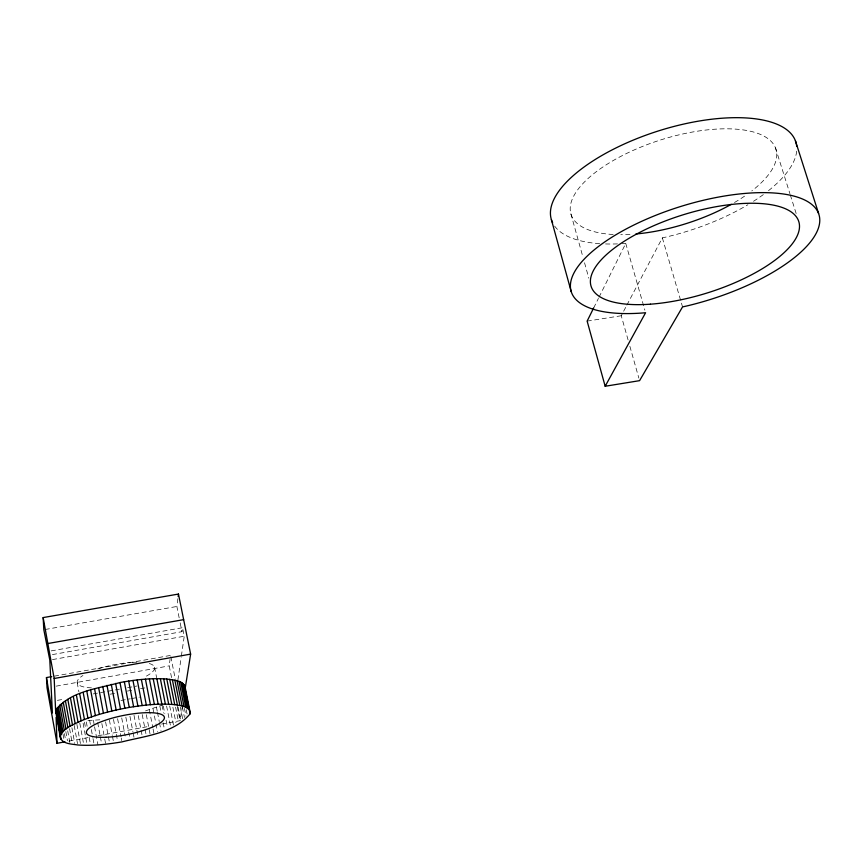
<?xml version="1.0" encoding="UTF-8"?>
<svg xmlns="http://www.w3.org/2000/svg" width="863" height="863" viewBox="0 0 863 863"><rect width="100%" height="100%" fill="white"/><g stroke="black" fill="none" stroke-linecap="round" stroke-linejoin="round"><path stroke-width="0.65" stroke-dasharray="4.32 3.24" d="M171.554 677.617L169.213 665.88L170.054 659.332M179.159 617.822L176.872 606.484L177.994 597.789M52.406 654.586L181.953 631.684L182.514 627.714L50.874 650.95M177.918 679.871L181.176 657.401M181.359 656.074L184.24 636.247L182.514 627.714M161.575 724.079L180.108 720.67L182.169 707.498M593.668 307.962L598.426 298.393M599.019 297.196L625.751 243.409L622.05 243.679M628.081 339.925L621.252 315.75L626.236 306.311M626.851 305.124L662.353 237.864L666.333 236.98A128.242 52.179 -17.7 0 0 747.908 204.736M145.567 710.875L163.042 704.737M68.911 741.112L88.77 737.455M98.037 735.761L148.339 726.506M120.982 700.486L130.216 698.814M131.532 698.577L139.45 697.142M57.4 700.368L64.024 699.17M93.161 693.917L106.408 691.522M107.735 691.285L119.655 689.127M127.605 687.703L136.872 686.02M110.237 694.176L115.513 693.226M127.368 691.08L132.643 690.13M140.55 688.696L145.815 687.746M54.391 676.15L170.561 655.416M56.224 686.139L169.213 665.88M52.449 659.591L184.24 636.247M45.135 629.494L176.872 606.484M587.142 321.112L621.252 315.75M99.817 719.807L86.084 720.637L87.282 727.121M775.449 147.821L789.915 193.668M790.314 194.952L796.355 214.11M662.353 237.864L682.547 306.915M625.751 243.409L644.866 310.151M629.871 346.29L638.857 378.113M570.896 213.895L582.73 256.343M584.531 262.773L588.836 278.21M180.173 622.859L181.953 631.684M186.214 709.699L187.26 714.909M184.423 708.372L185.977 716.171M182.373 707.067L184.445 717.455M170.831 656.721L175.286 679.095M180.345 707.088L182.924 720.055M178.069 707.131L180.647 720.076M177.249 706.322L180.108 720.67M175.577 707.175L178.404 721.403M172.87 707.218L175.944 722.719M169.698 705.966L173.528 725.33M166.591 706.01L170.658 726.646M163.301 706.031L164.822 713.766M166.084 720.206L167.357 726.646M154.553 667.218L156.613 677.692M162.017 705.2L163.56 713.054M159.838 706.031L161.101 712.471M163.118 722.773L164.132 727.919M156.473 707.293L157.228 711.155M157.476 712.439L159.245 721.446M159.493 722.741L161.003 730.465M152.967 708.523L155.728 722.676M155.976 723.96L157.476 731.684M149.321 709.72L152.827 727.725M153.075 729.008L154.078 734.154M146.322 714.726L150.054 734.014M142.212 714.553L146.192 735.114M138.274 715.61L142.233 736.171M134.013 715.33L138.209 737.175M129.946 716.268L132.902 731.695M133.15 732.978L134.132 738.124M125.847 717.153L130.022 739.008M121.726 717.973L125.146 735.977M117.595 718.717L121.014 736.732M121.252 738.016L121.737 740.594M113.485 719.397L117.616 741.285M109.396 720.001L112.298 735.459M112.546 736.743L113.269 740.616M105.588 721.813L109.45 742.439M101.845 723.55L104.499 737.746M104.736 739.041L105.696 744.197M97.692 722.633L100.097 735.546M100.335 736.84L101.543 743.291M93.387 720.335L94.347 725.503M94.585 726.797L97.951 744.888M89.676 720.529L90.399 724.413M91.349 729.591L92.794 737.347M93.031 738.642L94.229 745.114M89.191 737.487L90.151 742.665M77.185 682.59L78.889 691.824M84.477 722.137L85.696 728.717M83.107 723.259L86.688 742.719M79.806 723.205L83.387 742.687M76.904 724.359L80.486 743.874M74.186 725.438L77.519 743.669M71.899 727.736L74.747 743.388M69.569 728.642L71.953 741.716M67.702 730.788L69.838 742.568M65.815 731.554L67.476 740.724M64.412 733.55L65.599 740.12M63.01 734.165L63.959 739.418M796.678 151.165A128.242 52.179 -17.7 0 1 768.491 190.669M763.324 194.607A128.242 52.179 -17.7 0 1 752.957 201.64M617.455 243.895A128.242 52.179 -17.7 0 1 604.661 243.916M599.645 243.646A128.242 52.179 -17.7 0 1 554.38 225.728M613.172 234.488A107.508 43.733 -17.7 0 1 591.414 175.588A107.508 43.733 -17.7 0 1 738.534 129.364A107.508 43.733 -17.7 0 1 751.792 190.928M744.542 196.181A107.508 43.733 -17.7 0 1 734.489 202.514M629.968 234.423A107.508 43.733 -17.7 0 1 620.788 234.693M149.299 663.528A39.45 10.518 -11.2 0 1 143.69 677.444M91.435 687.854A39.45 10.518 -11.2 0 1 82.934 675.492M97.767 668.933A39.45 10.518 -11.2 0 1 130.184 662.504M132.546 662.353A39.45 10.518 -11.2 0 1 137.023 662.223"/><path stroke-width="1.29" d="M178.156 596.538L178.468 594.057L43.15 617.574L43.819 629.731L49.806 660.066L52.395 712.935L46.462 677.563L51.748 676.624M185.265 687.908L190.626 654.111L178.468 594.057M190.043 713.917C190.928 706.268 180.076 705.6 174.725 704.683C159.536 703.226 144.25 704.985 129.256 707.433C112.837 710.346 96.559 714.445 81.133 720.832C73.625 724.693 63.29 727.789 60.194 736.473C61.262 744.133 71.856 743.949 77.756 744.974C92.557 746.042 107.4 744.338 121.985 741.878C145.135 735.999 174.002 733.345 190.043 713.917L189.526 711.306M60.518 738.588L55.642 711.231C67.832 691.382 99.256 688.372 119.979 682.547C135.383 679.764 151.122 677.876 166.796 679.03C173.053 680.066 182.276 679.99 185.2 686.808M593.668 307.962L587.142 321.112L605.168 386.257L639.58 380.659L682.547 306.915L686.581 306.02A129.741 48.803 -17.3 0 0 813.086 205.588A129.741 48.803 -17.3 0 0 611.889 237.228A129.741 48.803 -17.3 0 0 641.878 313.042L645.6 312.719L605.168 386.257M46.462 677.563L47.034 687.789L57.001 743.302L64.941 741.835M55.642 711.231L54.175 678.491L190.626 654.111M47.843 643.528L183.646 619.645M795.406 140.788L818.609 213.474M55.674 712.363L55.976 713.431M551.381 219.623L571.209 291.629M184.844 685.751L190.259 712.806M184.229 684.747L189.245 709.764M183.323 683.809L188.35 708.868M182.158 682.946L187.185 708.038M180.712 682.148L185.75 707.282M179.019 681.425L184.046 706.603M177.055 680.778L182.082 705.999M174.844 680.206L179.871 705.47M172.384 679.731L177.422 705.039M169.698 679.332L174.725 704.683M166.796 679.03L171.813 704.413M163.668 678.814L168.695 704.24M160.356 678.696L165.372 704.154M156.861 678.674L161.877 704.154M153.204 678.739L158.199 704.251M149.385 678.89L154.38 704.445M145.437 679.149L150.421 704.726M141.381 679.494L146.343 705.093M137.217 679.925L142.168 705.556M132.978 680.454L137.918 706.096M128.673 681.069L133.603 706.732M124.337 681.759L129.256 707.433M119.979 682.547L124.876 708.232M115.62 683.399L120.507 709.095M111.284 684.327L116.16 710.033M106.99 685.33L111.845 711.036M102.762 686.387L107.595 712.094M98.609 687.509L103.42 713.216M94.552 688.696L99.353 714.391M90.615 689.915L95.405 715.61M86.818 691.187L91.586 716.873M83.182 692.504L87.929 718.167M79.709 693.841L84.434 719.494M76.419 695.2L81.133 720.832M73.333 696.581L78.026 722.191M70.464 697.984L75.146 723.572M67.821 699.386L72.481 724.942M65.415 700.778L70.065 726.312M63.247 702.18L67.886 727.682M61.349 703.561L65.966 729.03M59.709 704.92L64.315 730.357M43.15 617.574L54.175 678.491M58.339 706.258L62.934 731.651M57.249 707.563L61.834 732.924M56.429 708.825L61.003 734.154M55.901 710.055L60.453 735.341M57.756 721.047L58.231 723.69M58.706 726.333L59.892 732.946M60.378 735.589L61.09 739.559M56.106 717.326L57.001 743.302M552.633 222.773A128.242 52.179 -17.7 0 1 659.418 130.615A128.242 52.179 -17.7 0 1 796.711 146.397M731.285 204.337A107.508 43.733 -17.7 0 1 635.923 233.981M650.443 304.186A108.77 40.895 -17.3 0 0 799.16 222.999A108.77 40.895 -17.3 0 0 635.254 234.768A108.77 40.895 -17.3 0 0 650.443 304.186M106.02 737.25A39.741 9.752 -11.3 0 0 164.423 717.617A39.741 9.752 -11.3 0 0 105.793 720.087A39.741 9.752 -11.3 0 0 106.02 737.25"/></g></svg>
